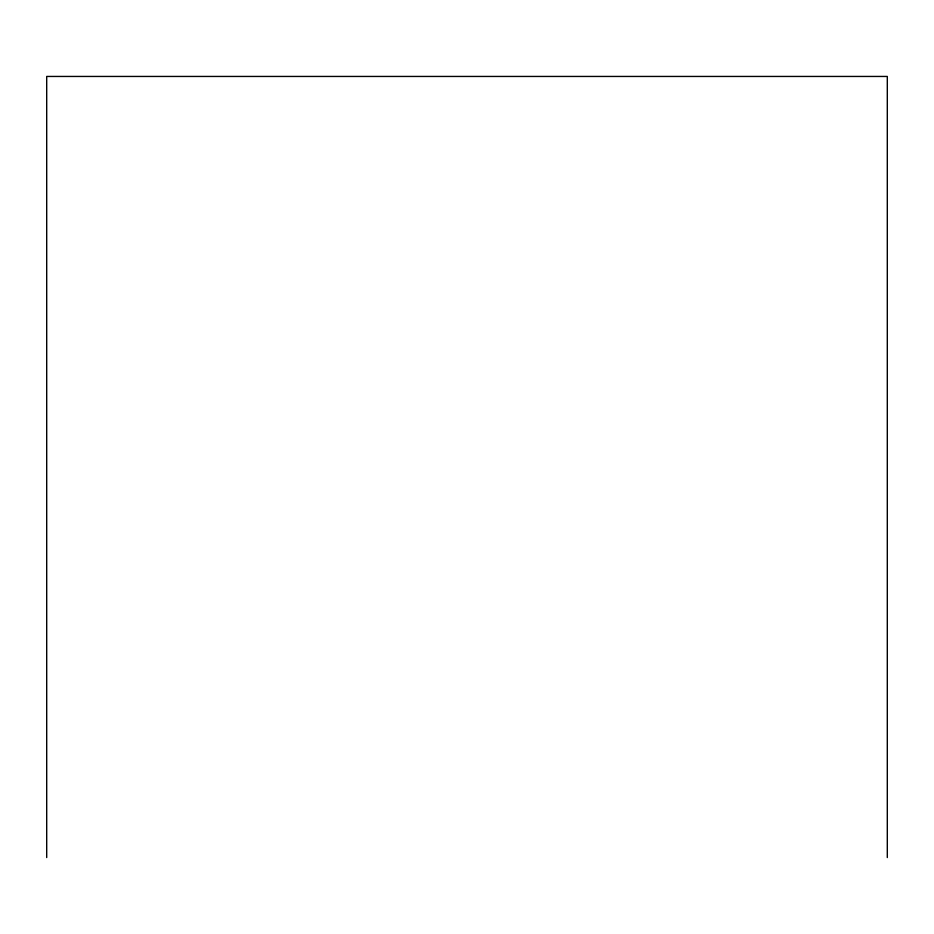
<?xml version="1.0" encoding="UTF-8"?>
<svg xmlns="http://www.w3.org/2000/svg" width="934" height="934" viewBox="0 0 934 934"><rect width="100%" height="100%" fill="white"/><g stroke="black" fill="none" stroke-linecap="round" stroke-linejoin="round"><path stroke-width="1.4" d="M887.3 857.552L887.3 76.448L46.7 76.448L46.7 857.552"/></g></svg>
